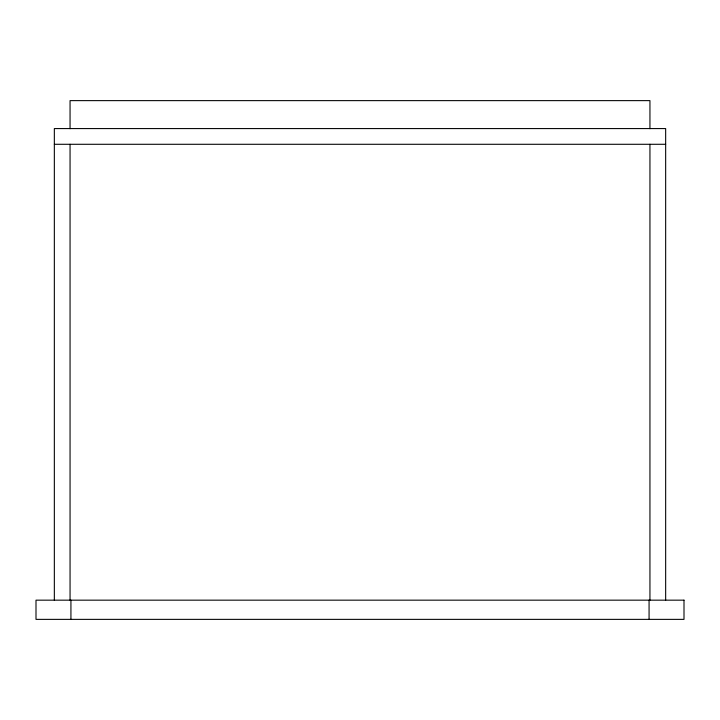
<?xml version="1.0" encoding="UTF-8"?>
<svg xmlns="http://www.w3.org/2000/svg" width="720" height="720" viewBox="0 0 720 720"><rect width="100%" height="100%" fill="white"/><g stroke="black" fill="none" stroke-linecap="round" stroke-linejoin="round"><path stroke-width="1.08" d="M54.342 144.288L665.658 144.288M665.658 600.165L665.658 128.574L54.342 128.574L54.342 600.165M649.944 128.7L649.944 100.629L70.056 100.629L70.056 128.7M649.944 144.288L649.944 600.165M649.071 600.165L649.071 619.371M70.929 600.165L70.929 619.371M70.056 144.288L70.056 600.165M684 600.165L36 600.165L36 619.371L684 619.371L684 600.165"/></g></svg>
